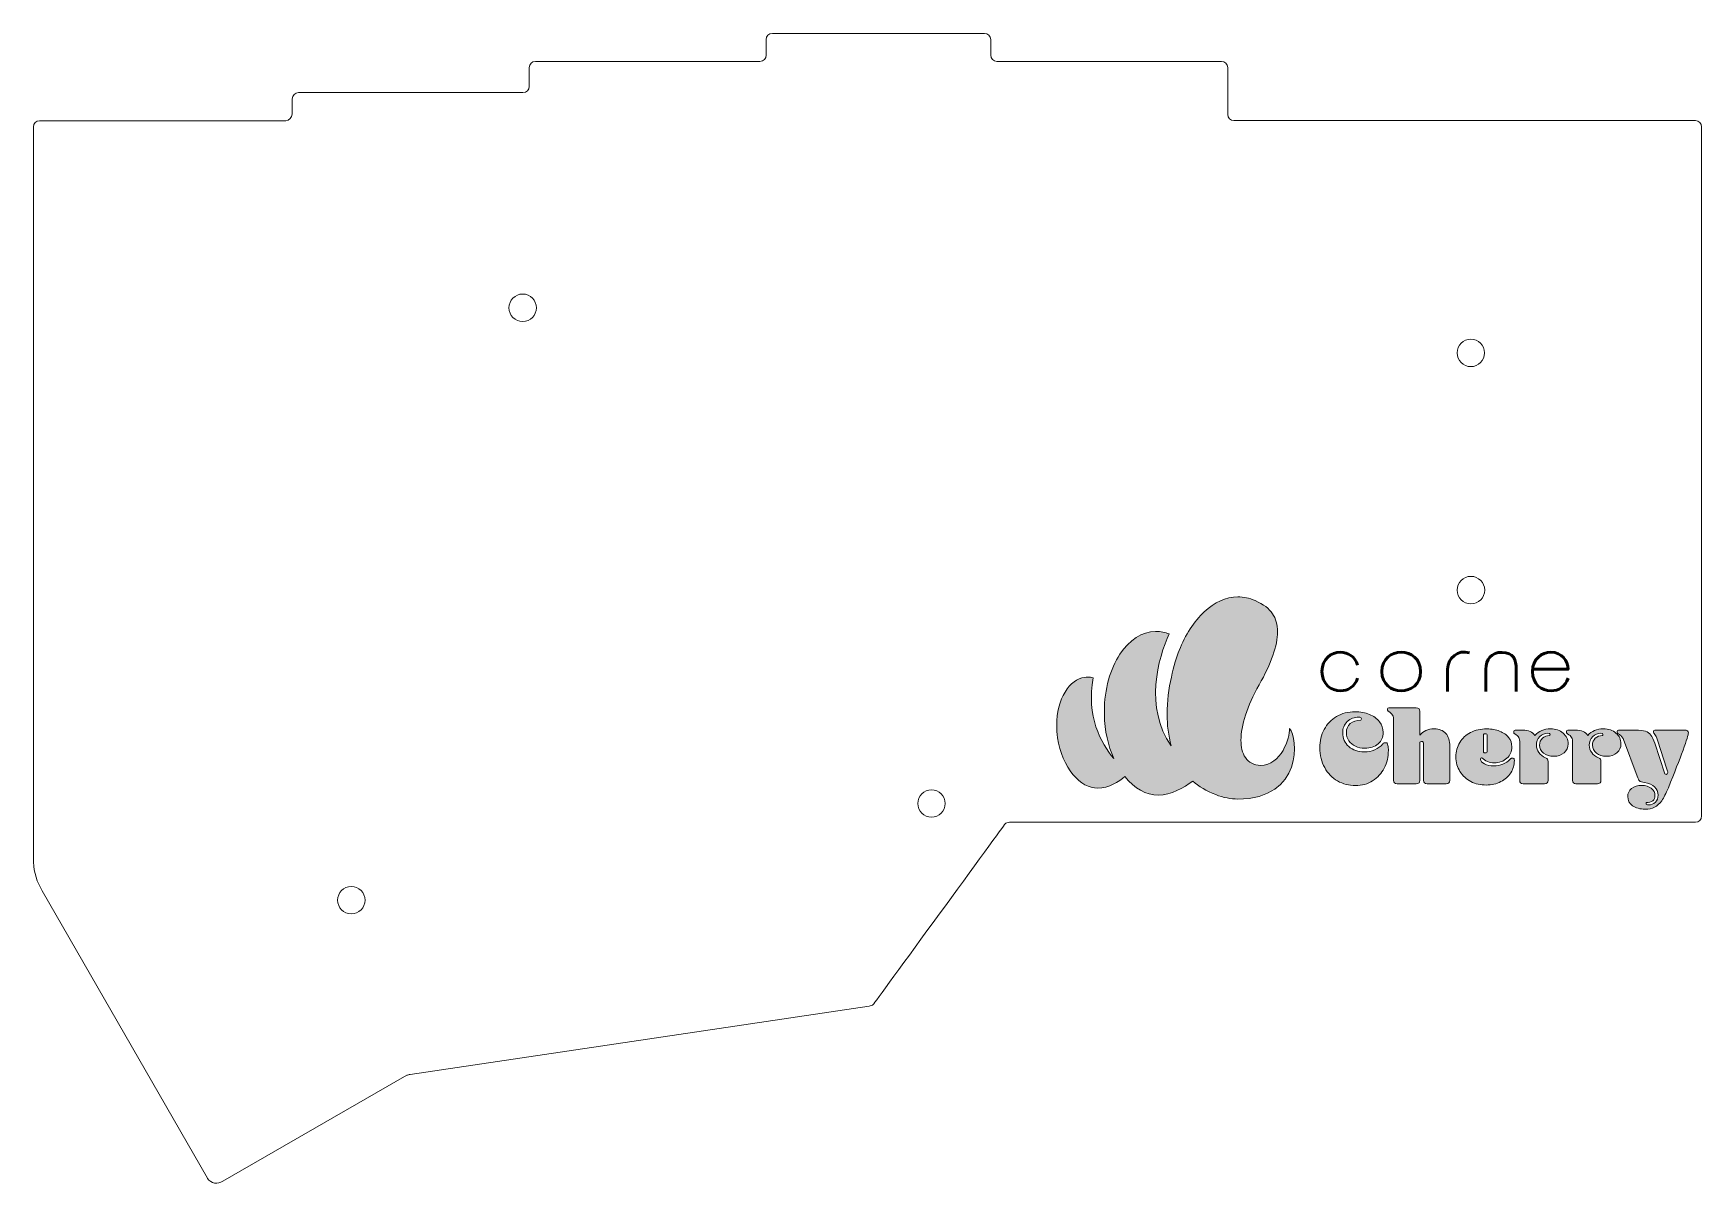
# Model space of a CAD drawing. Header units: inches. Extents: x -5.7 to 5.7, y -4 to 3.9.
# Drawn here: x 0.39 to 5.65, y -3.93 to -0.3 of the extents above; entities that cross this region are included whole.
import ezdxf

# ---------------------------------------------------------------- set-up
doc = ezdxf.new("R2010")
doc.units = ezdxf.units.IN
doc.header["$MEASUREMENT"] = 0
doc.layers.add('_U+5207_U+65AD_U+30D1_U+30B9', color=7, linetype='Continuous')
doc.layers.add('_U+5F6B_U+523B_U+30D1_U+30B9', color=7, linetype='Continuous')

# ---------------------------------------------------------------- blocks, each defined once
blk = doc.blocks.new('block 4')
at = {"layer": '_U+5F6B_U+523B_U+30D1_U+30B9', "color": 7, "lineweight": 50, "true_color": 0xffffff}
for points, knots in [([(4.5663, -2.2943), (4.5588, -2.2671), (4.5357, -2.2538), (4.5122, -2.2538), (4.4835, -2.2538), (4.4541, -2.2737), (4.4541, -2.3145), (4.4541, -2.3556), (4.4832, -2.3755), (4.5125, -2.3755), (4.536, -2.3755), (4.5588, -2.3622), (4.5663, -2.3351)], [0, 0, 0, 0, 1, 1, 1, 2, 2, 2, 3, 3, 3, 4, 4, 4, 4]), ([(4.7036, -2.3755), (4.7346, -2.3758), (4.7656, -2.3553), (4.7656, -2.3148), (4.7656, -2.2743), (4.7349, -2.2538), (4.7045, -2.2538), (4.6735, -2.2538), (4.6429, -2.274), (4.6429, -2.3148), (4.6429, -2.355), (4.6732, -2.3752), (4.7036, -2.3755)], [0, 0, 0, 0, 1, 1, 1, 2, 2, 2, 3, 3, 3, 4, 4, 4, 4]), ([(4.9195, -2.2554), (4.8843, -2.245), (4.8508, -2.2706), (4.8508, -2.3075), (4.8508, -2.3075), (4.8508, -2.378), (4.8508, -2.378)], [0, 0, 0, 0, 1, 1, 1, 2, 2, 2, 2]), ([(5.067, -2.378), (5.067, -2.378), (5.067, -2.3085), (5.067, -2.3085), (5.067, -2.2765), (5.0587, -2.2547), (5.0224, -2.2541), (4.9893, -2.2535), (4.971, -2.2772), (4.971, -2.3072), (4.971, -2.3072), (4.971, -2.378), (4.971, -2.378)], [0, 0, 0, 0, 1, 1, 1, 2, 2, 2, 3, 3, 3, 4, 4, 4, 4])]:
    blk.add_open_spline(points, degree=3, knots=knots, dxfattribs=at)
blk = doc.blocks.new('block 5')
at = {"layer": '_U+5F6B_U+523B_U+30D1_U+30B9', "true_color": 0xffffff}
h = blk.add_hatch(color=7, dxfattribs=at)
h.dxf.hatch_style = 2
edge = h.paths.add_edge_path()
edge.add_spline(control_points=[(4.5704, -2.4584), (4.556, -2.4584), (4.5439, -2.4632), (4.5341, -2.4727), (4.5243, -2.4823), (4.5194, -2.4941), (4.5194, -2.5081), (4.5194, -2.5256), (4.5258, -2.54), (4.5386, -2.5514), (4.5514, -2.5627), (4.5677, -2.5683), (4.5877, -2.5683), (4.5995, -2.5683), (4.6105, -2.5661), (4.6209, -2.5617), (4.6312, -2.5572), (4.6397, -2.5511), (4.6463, -2.5434), (4.6477, -2.5418), (4.6487, -2.5408), (4.6493, -2.5402), (4.65, -2.5397), (4.6508, -2.5394), (4.6517, -2.5394), (4.6517, -2.5394), (4.6567, -2.5394), (4.6567, -2.5394), (4.6582, -2.5394), (4.6594, -2.54), (4.6602, -2.5412), (4.661, -2.5424), (4.6617, -2.5448), (4.6623, -2.5484), (4.6632, -2.5528), (4.6637, -2.5578), (4.6637, -2.5634), (4.6637, -2.584), (4.6593, -2.6027), (4.6507, -2.6195), (4.642, -2.6363), (4.6298, -2.6496), (4.614, -2.6596), (4.5983, -2.6696), (4.5802, -2.6746), (4.5597, -2.6746), (4.5391, -2.6746), (4.5203, -2.6697), (4.5033, -2.66), (4.4863, -2.6502), (4.4727, -2.6362), (4.4626, -2.618), (4.4525, -2.5998), (4.4475, -2.579), (4.4475, -2.5557), (4.4475, -2.5339), (4.452, -2.5144), (4.4611, -2.4972), (4.4702, -2.48), (4.4832, -2.4665), (4.5001, -2.4566), (4.517, -2.4467), (4.5365, -2.4418), (4.5587, -2.4418), (4.5754, -2.4418), (4.5904, -2.4445), (4.6037, -2.4499), (4.617, -2.4554), (4.6276, -2.4631), (4.6355, -2.4731), (4.6434, -2.4831), (4.6473, -2.4945), (4.6473, -2.5074), (4.6473, -2.5223), (4.642, -2.5342), (4.6314, -2.5432), (4.6207, -2.5522), (4.6066, -2.5567), (4.589, -2.5567), (4.5784, -2.5567), (4.5687, -2.5546), (4.5599, -2.5505), (4.5511, -2.5464), (4.5441, -2.5406), (4.5389, -2.5332), (4.5337, -2.5258), (4.5311, -2.5173), (4.5311, -2.5077), (4.5311, -2.4957), (4.5352, -2.4862), (4.5434, -2.4791), (4.5516, -2.472), (4.5627, -2.4684), (4.5767, -2.4684), (4.5781, -2.4671), (4.5787, -2.4656), (4.5787, -2.4641), (4.5787, -2.4623), (4.5779, -2.4609), (4.5764, -2.4599), (4.5748, -2.4589), (4.5728, -2.4584), (4.5704, -2.4584)], knot_values=[0, 0, 0, 0, 1, 1, 1, 2, 2, 2, 3, 3, 3, 4, 4, 4, 5, 5, 5, 6, 6, 6, 7, 7, 7, 8, 8, 8, 9, 9, 9, 10, 10, 10, 11, 11, 11, 12, 12, 12, 13, 13, 13, 14, 14, 14, 15, 15, 15, 16, 16, 16, 17, 17, 17, 18, 18, 18, 19, 19, 19, 20, 20, 20, 21, 21, 21, 22, 22, 22, 23, 23, 23, 24, 24, 24, 25, 25, 25, 26, 26, 26, 27, 27, 27, 28, 28, 28, 29, 29, 29, 30, 30, 30, 31, 31, 31, 32, 32, 32, 33, 33, 33, 34, 34, 34, 34], degree=3, periodic=1)
h = blk.add_hatch(color=7, dxfattribs=at)
h.dxf.hatch_style = 2
edge = h.paths.add_edge_path()
edge.add_spline(control_points=[(4.6803, -2.4704), (4.6803, -2.4626), (4.6792, -2.4567), (4.677, -2.4526), (4.6748, -2.4485), (4.6707, -2.4447), (4.6647, -2.4411), (4.6631, -2.4402), (4.6622, -2.4395), (4.6618, -2.4389), (4.6615, -2.4384), (4.6613, -2.4377), (4.6613, -2.4368), (4.6613, -2.4368), (4.6613, -2.4328), (4.6613, -2.4328), (4.6613, -2.4305), (4.6627, -2.4294), (4.6653, -2.4294), (4.6653, -2.4294), (4.7516, -2.4294), (4.7516, -2.4294), (4.7558, -2.4294), (4.7588, -2.4303), (4.7604, -2.4319), (4.7621, -2.4336), (4.7629, -2.4363), (4.7629, -2.4401), (4.7629, -2.4401), (4.7629, -2.516), (4.7629, -2.516), (4.7738, -2.5025), (4.7889, -2.4957), (4.8083, -2.4957), (4.8242, -2.4957), (4.8364, -2.5005), (4.8449, -2.5101), (4.8533, -2.5196), (4.8575, -2.5332), (4.8575, -2.5507), (4.8575, -2.5507), (4.8575, -2.6583), (4.8575, -2.6583), (4.8575, -2.6621), (4.8567, -2.6648), (4.855, -2.6665), (4.8534, -2.6681), (4.8504, -2.669), (4.8462, -2.669), (4.8462, -2.669), (4.7863, -2.669), (4.7863, -2.669), (4.782, -2.669), (4.7791, -2.6681), (4.7774, -2.6665), (4.7758, -2.6648), (4.7749, -2.6621), (4.7749, -2.6583), (4.7749, -2.6583), (4.7749, -2.5437), (4.7749, -2.5437), (4.7749, -2.5413), (4.7744, -2.5393), (4.7733, -2.5377), (4.7722, -2.5362), (4.7706, -2.5354), (4.7686, -2.5354), (4.7659, -2.5354), (4.7641, -2.5363), (4.7629, -2.538), (4.7629, -2.538), (4.7629, -2.6583), (4.7629, -2.6583), (4.7629, -2.6621), (4.7621, -2.6648), (4.7604, -2.6665), (4.7588, -2.6681), (4.7558, -2.669), (4.7516, -2.669), (4.7516, -2.669), (4.6917, -2.669), (4.6917, -2.669), (4.6874, -2.669), (4.6845, -2.6681), (4.6828, -2.6665), (4.6812, -2.6648), (4.6803, -2.6621), (4.6803, -2.6583), (4.6803, -2.6583), (4.6803, -2.4704), (4.6803, -2.4704)], knot_values=[0, 0, 0, 0, 1, 1, 1, 2, 2, 2, 3, 3, 3, 4, 4, 4, 5, 5, 5, 6, 6, 6, 7, 7, 7, 8, 8, 8, 9, 9, 9, 10, 10, 10, 11, 11, 11, 12, 12, 12, 13, 13, 13, 14, 14, 14, 15, 15, 15, 16, 16, 16, 17, 17, 17, 18, 18, 18, 19, 19, 19, 20, 20, 20, 21, 21, 21, 22, 22, 22, 23, 23, 23, 24, 24, 24, 25, 25, 25, 26, 26, 26, 27, 27, 27, 28, 28, 28, 29, 29, 29, 30, 30, 30, 30], degree=3, periodic=1)
h = blk.add_hatch(color=7, dxfattribs=at)
h.dxf.hatch_style = 2
edge = h.paths.add_edge_path()
edge.add_spline(control_points=[(4.9542, -2.592), (4.9542, -2.5971), (4.9585, -2.6018), (4.9671, -2.6062), (4.9758, -2.6105), (4.9855, -2.6127), (4.9961, -2.6127), (5.0172, -2.6127), (5.0346, -2.6056), (5.0481, -2.5913), (5.0494, -2.59), (5.0504, -2.5892), (5.0509, -2.5888), (5.0515, -2.5885), (5.0523, -2.5883), (5.0534, -2.5883), (5.0534, -2.5883), (5.0574, -2.5883), (5.0574, -2.5883), (5.059, -2.5883), (5.06, -2.5889), (5.0606, -2.59), (5.0611, -2.5911), (5.0614, -2.5931), (5.0614, -2.596), (5.0614, -2.6098), (5.0577, -2.6225), (5.0503, -2.6341), (5.0428, -2.6458), (5.0323, -2.6552), (5.0186, -2.6623), (5.005, -2.6694), (4.9897, -2.673), (4.9728, -2.673), (4.9548, -2.673), (4.9386, -2.6693), (4.9242, -2.662), (4.9097, -2.6546), (4.8982, -2.6442), (4.8897, -2.6306), (4.8811, -2.6171), (4.8769, -2.6017), (4.8769, -2.5843), (4.8769, -2.5672), (4.8809, -2.552), (4.8889, -2.5387), (4.8969, -2.5254), (4.9082, -2.5149), (4.923, -2.5072), (4.9378, -2.4996), (4.955, -2.4957), (4.9748, -2.4957), (4.9897, -2.4957), (5.0031, -2.4981), (5.0149, -2.5027), (5.0268, -2.5074), (5.0362, -2.5141), (5.0431, -2.5227), (5.05, -2.5314), (5.0534, -2.5414), (5.0534, -2.5527), (5.0534, -2.5671), (5.0482, -2.5791), (5.0378, -2.5885), (5.0273, -2.5979), (5.0141, -2.6027), (4.9981, -2.6027), (4.9821, -2.6027), (4.9691, -2.5973), (4.9591, -2.5867), (4.9578, -2.5867), (4.9567, -2.5872), (4.9557, -2.5882), (4.9547, -2.5892), (4.9542, -2.5905), (4.9542, -2.592)], knot_values=[0, 0, 0, 0, 1, 1, 1, 2, 2, 2, 3, 3, 3, 4, 4, 4, 5, 5, 5, 6, 6, 6, 7, 7, 7, 8, 8, 8, 9, 9, 9, 10, 10, 10, 11, 11, 11, 12, 12, 12, 13, 13, 13, 14, 14, 14, 15, 15, 15, 16, 16, 16, 17, 17, 17, 18, 18, 18, 19, 19, 19, 20, 20, 20, 21, 21, 21, 22, 22, 22, 23, 23, 23, 24, 24, 24, 25, 25, 25, 25], degree=3, periodic=1)
edge = h.paths.add_edge_path()
edge.add_spline(control_points=[(4.9642, -2.569), (4.9655, -2.5708), (4.9673, -2.5717), (4.9695, -2.5717), (4.9735, -2.5717), (4.9755, -2.5695), (4.9755, -2.565), (4.9755, -2.565), (4.9755, -2.5177), (4.9755, -2.5177), (4.9755, -2.5133), (4.9735, -2.5111), (4.9695, -2.5111), (4.9673, -2.5111), (4.9655, -2.5119), (4.9642, -2.5137), (4.9642, -2.5137), (4.9642, -2.569), (4.9642, -2.569)], knot_values=[0, 0, 0, 0, 1, 1, 1, 2, 2, 2, 3, 3, 3, 4, 4, 4, 5, 5, 5, 6, 6, 6, 6], degree=3, periodic=1)
h = blk.add_hatch(color=7, dxfattribs=at)
h.dxf.hatch_style = 2
edge = h.paths.add_edge_path()
edge.add_spline(control_points=[(5.0871, -2.4997), (5.1062, -2.4997), (5.1192, -2.5054), (5.126, -2.5167), (5.1325, -2.5096), (5.1397, -2.5043), (5.1477, -2.5009), (5.1557, -2.4974), (5.1649, -2.4957), (5.1753, -2.4957), (5.1916, -2.4957), (5.2049, -2.5002), (5.2153, -2.5091), (5.2258, -2.5179), (5.231, -2.5293), (5.231, -2.543), (5.231, -2.5546), (5.2268, -2.564), (5.2183, -2.5712), (5.2099, -2.5784), (5.199, -2.582), (5.1857, -2.582), (5.1726, -2.582), (5.1619, -2.5787), (5.1535, -2.572), (5.1452, -2.5654), (5.141, -2.5569), (5.141, -2.5467), (5.141, -2.538), (5.144, -2.5309), (5.15, -2.5254), (5.156, -2.5198), (5.1637, -2.517), (5.173, -2.517), (5.1737, -2.5159), (5.174, -2.5148), (5.174, -2.5137), (5.174, -2.5106), (5.1717, -2.5091), (5.167, -2.5091), (5.1572, -2.5091), (5.1488, -2.5128), (5.1417, -2.5202), (5.1346, -2.5277), (5.131, -2.5366), (5.131, -2.547), (5.131, -2.5559), (5.1335, -2.5637), (5.1385, -2.5705), (5.1435, -2.5773), (5.1507, -2.5827), (5.16, -2.5867), (5.1631, -2.588), (5.1652, -2.5895), (5.1662, -2.5912), (5.1672, -2.5928), (5.1677, -2.5957), (5.1677, -2.5997), (5.1677, -2.5997), (5.1677, -2.6583), (5.1677, -2.6583), (5.1677, -2.6654), (5.1639, -2.669), (5.1564, -2.669), (5.1564, -2.669), (5.0887, -2.669), (5.0887, -2.669), (5.0818, -2.669), (5.0784, -2.6654), (5.0784, -2.6583), (5.0784, -2.6583), (5.0784, -2.5407), (5.0784, -2.5407), (5.0784, -2.5329), (5.0773, -2.527), (5.0751, -2.5229), (5.0729, -2.5188), (5.0687, -2.5149), (5.0627, -2.5114), (5.0612, -2.5105), (5.0602, -2.5098), (5.0599, -2.5092), (5.0596, -2.5087), (5.0594, -2.5079), (5.0594, -2.5071), (5.0594, -2.5071), (5.0594, -2.5031), (5.0594, -2.5031), (5.0594, -2.5008), (5.0608, -2.4997), (5.0634, -2.4997), (5.0634, -2.4997), (5.0871, -2.4997), (5.0871, -2.4997)], knot_values=[0, 0, 0, 0, 1, 1, 1, 2, 2, 2, 3, 3, 3, 4, 4, 4, 5, 5, 5, 6, 6, 6, 7, 7, 7, 8, 8, 8, 9, 9, 9, 10, 10, 10, 11, 11, 11, 12, 12, 12, 13, 13, 13, 14, 14, 14, 15, 15, 15, 16, 16, 16, 17, 17, 17, 18, 18, 18, 19, 19, 19, 20, 20, 20, 21, 21, 21, 22, 22, 22, 23, 23, 23, 24, 24, 24, 25, 25, 25, 26, 26, 26, 27, 27, 27, 28, 28, 28, 29, 29, 29, 30, 30, 30, 31, 31, 31, 31], degree=3, periodic=1)
h = blk.add_hatch(color=7, dxfattribs=at)
h.dxf.hatch_style = 2
edge = h.paths.add_edge_path()
edge.add_spline(control_points=[(5.254, -2.4997), (5.2731, -2.4997), (5.2861, -2.5054), (5.2929, -2.5167), (5.2994, -2.5096), (5.3066, -2.5043), (5.3146, -2.5009), (5.3226, -2.4974), (5.3318, -2.4957), (5.3422, -2.4957), (5.3585, -2.4957), (5.3718, -2.5002), (5.3822, -2.5091), (5.3927, -2.5179), (5.3979, -2.5293), (5.3979, -2.543), (5.3979, -2.5546), (5.3937, -2.564), (5.3852, -2.5712), (5.3768, -2.5784), (5.3659, -2.582), (5.3526, -2.582), (5.3395, -2.582), (5.3288, -2.5787), (5.3204, -2.572), (5.3121, -2.5654), (5.3079, -2.5569), (5.3079, -2.5467), (5.3079, -2.538), (5.3109, -2.5309), (5.3169, -2.5254), (5.3229, -2.5198), (5.3306, -2.517), (5.3399, -2.517), (5.3406, -2.5159), (5.3409, -2.5148), (5.3409, -2.5137), (5.3409, -2.5106), (5.3386, -2.5091), (5.3339, -2.5091), (5.3241, -2.5091), (5.3157, -2.5128), (5.3086, -2.5202), (5.3015, -2.5277), (5.2979, -2.5366), (5.2979, -2.547), (5.2979, -2.5559), (5.3004, -2.5637), (5.3054, -2.5705), (5.3104, -2.5773), (5.3176, -2.5827), (5.3269, -2.5867), (5.33, -2.588), (5.3321, -2.5895), (5.3331, -2.5912), (5.3341, -2.5928), (5.3346, -2.5957), (5.3346, -2.5997), (5.3346, -2.5997), (5.3346, -2.6583), (5.3346, -2.6583), (5.3346, -2.6654), (5.3308, -2.669), (5.3233, -2.669), (5.3233, -2.669), (5.2556, -2.669), (5.2556, -2.669), (5.2487, -2.669), (5.2453, -2.6654), (5.2453, -2.6583), (5.2453, -2.6583), (5.2453, -2.5407), (5.2453, -2.5407), (5.2453, -2.5329), (5.2442, -2.527), (5.242, -2.5229), (5.2398, -2.5188), (5.2356, -2.5149), (5.2296, -2.5114), (5.2281, -2.5105), (5.2271, -2.5098), (5.2268, -2.5092), (5.2265, -2.5087), (5.2263, -2.5079), (5.2263, -2.5071), (5.2263, -2.5071), (5.2263, -2.5031), (5.2263, -2.5031), (5.2263, -2.5008), (5.2277, -2.4997), (5.2303, -2.4997), (5.2303, -2.4997), (5.254, -2.4997), (5.254, -2.4997)], knot_values=[0, 0, 0, 0, 1, 1, 1, 2, 2, 2, 3, 3, 3, 4, 4, 4, 5, 5, 5, 6, 6, 6, 7, 7, 7, 8, 8, 8, 9, 9, 9, 10, 10, 10, 11, 11, 11, 12, 12, 12, 13, 13, 13, 14, 14, 14, 15, 15, 15, 16, 16, 16, 17, 17, 17, 18, 18, 18, 19, 19, 19, 20, 20, 20, 21, 21, 21, 22, 22, 22, 23, 23, 23, 24, 24, 24, 25, 25, 25, 26, 26, 26, 27, 27, 27, 28, 28, 28, 29, 29, 29, 30, 30, 30, 31, 31, 31, 31], degree=3, periodic=1)
h = blk.add_hatch(color=7, dxfattribs=at)
h.dxf.hatch_style = 2
edge = h.paths.add_edge_path()
edge.add_spline(control_points=[(5.4055, -2.5287), (5.4042, -2.5249), (5.4024, -2.5218), (5.4, -2.5194), (5.3977, -2.5169), (5.3942, -2.5143), (5.3895, -2.5114), (5.3873, -2.5101), (5.3862, -2.5086), (5.3862, -2.5071), (5.3862, -2.5071), (5.3862, -2.5031), (5.3862, -2.5031), (5.3862, -2.5008), (5.3876, -2.4997), (5.3902, -2.4997), (5.3902, -2.4997), (5.4422, -2.4997), (5.4422, -2.4997), (5.4573, -2.4997), (5.4684, -2.5009), (5.4757, -2.5032), (5.4829, -2.5056), (5.4885, -2.5096), (5.4926, -2.5154), (5.4968, -2.5212), (5.5007, -2.5297), (5.5045, -2.541), (5.5045, -2.541), (5.5365, -2.6376), (5.5365, -2.6376), (5.5376, -2.6388), (5.5389, -2.6393), (5.5405, -2.6393), (5.5438, -2.6393), (5.5455, -2.6374), (5.5455, -2.6336), (5.5455, -2.6314), (5.5446, -2.6278), (5.5428, -2.6227), (5.5428, -2.6227), (5.5128, -2.531), (5.5128, -2.531), (5.5099, -2.5222), (5.5074, -2.5164), (5.5051, -2.5137), (5.5031, -2.5113), (5.5019, -2.5097), (5.5013, -2.5089), (5.5008, -2.5081), (5.5005, -2.5072), (5.5005, -2.5061), (5.5005, -2.5061), (5.5005, -2.5031), (5.5005, -2.5031), (5.5005, -2.5008), (5.5018, -2.4997), (5.5045, -2.4997), (5.5045, -2.4997), (5.5988, -2.4997), (5.5988, -2.4997), (5.6067, -2.4997), (5.6107, -2.5026), (5.6107, -2.5084), (5.6107, -2.5137), (5.6051, -2.5319), (5.5938, -2.563), (5.5824, -2.5941), (5.567, -2.6336), (5.5475, -2.6816), (5.5403, -2.6992), (5.5333, -2.7128), (5.5265, -2.7224), (5.5196, -2.7321), (5.512, -2.739), (5.5036, -2.7431), (5.4953, -2.7472), (5.4855, -2.7492), (5.4742, -2.7492), (5.4577, -2.7492), (5.4445, -2.7456), (5.4344, -2.7382), (5.4242, -2.7309), (5.4192, -2.7213), (5.4192, -2.7093), (5.4192, -2.6988), (5.4233, -2.6904), (5.4315, -2.6839), (5.4397, -2.6775), (5.4504, -2.6743), (5.4635, -2.6743), (5.4757, -2.6743), (5.4857, -2.6772), (5.4935, -2.6831), (5.5013, -2.689), (5.5051, -2.6966), (5.5051, -2.7059), (5.5051, -2.713), (5.5028, -2.7185), (5.498, -2.7224), (5.4932, -2.7263), (5.4865, -2.7283), (5.4778, -2.7283), (5.4774, -2.7291), (5.4772, -2.7301), (5.4772, -2.7312), (5.4772, -2.7344), (5.4797, -2.7359), (5.4848, -2.7359), (5.4935, -2.7359), (5.5007, -2.733), (5.5065, -2.7271), (5.5122, -2.7212), (5.5151, -2.7138), (5.5151, -2.7049), (5.5151, -2.6945), (5.5115, -2.6859), (5.5041, -2.6791), (5.4968, -2.6723), (5.4862, -2.6677), (5.4722, -2.6653), (5.4642, -2.664), (5.4589, -2.6622), (5.4565, -2.66), (5.4541, -2.6577), (5.4515, -2.6529), (5.4488, -2.6453), (5.4488, -2.6453), (5.4055, -2.5287), (5.4055, -2.5287)], knot_values=[0, 0, 0, 0, 1, 1, 1, 2, 2, 2, 3, 3, 3, 4, 4, 4, 5, 5, 5, 6, 6, 6, 7, 7, 7, 8, 8, 8, 9, 9, 9, 10, 10, 10, 11, 11, 11, 12, 12, 12, 13, 13, 13, 14, 14, 14, 15, 15, 15, 16, 16, 16, 17, 17, 17, 18, 18, 18, 19, 19, 19, 20, 20, 20, 21, 21, 21, 22, 22, 22, 23, 23, 23, 24, 24, 24, 25, 25, 25, 26, 26, 26, 27, 27, 27, 28, 28, 28, 29, 29, 29, 30, 30, 30, 31, 31, 31, 32, 32, 32, 33, 33, 33, 34, 34, 34, 35, 35, 35, 36, 36, 36, 37, 37, 37, 38, 38, 38, 39, 39, 39, 40, 40, 40, 41, 41, 41, 42, 42, 42, 43, 43, 43, 43], degree=3, periodic=1)
at = {"layer": '_U+5F6B_U+523B_U+30D1_U+30B9', "color": 7, "lineweight": 9, "true_color": 0xffffff}
for points, knots in [([(4.5704, -2.4584), (4.556, -2.4584), (4.5439, -2.4632), (4.5341, -2.4727), (4.5243, -2.4823), (4.5194, -2.4941), (4.5194, -2.5081), (4.5194, -2.5256), (4.5258, -2.54), (4.5386, -2.5514), (4.5514, -2.5627), (4.5677, -2.5683), (4.5877, -2.5683), (4.5995, -2.5683), (4.6105, -2.5661), (4.6209, -2.5617), (4.6312, -2.5572), (4.6397, -2.5511), (4.6463, -2.5434), (4.6477, -2.5418), (4.6487, -2.5408), (4.6493, -2.5402), (4.65, -2.5397), (4.6508, -2.5394), (4.6517, -2.5394), (4.6517, -2.5394), (4.6567, -2.5394), (4.6567, -2.5394), (4.6582, -2.5394), (4.6594, -2.54), (4.6602, -2.5412), (4.661, -2.5424), (4.6617, -2.5448), (4.6623, -2.5484), (4.6632, -2.5528), (4.6637, -2.5578), (4.6637, -2.5634), (4.6637, -2.584), (4.6593, -2.6027), (4.6507, -2.6195), (4.642, -2.6363), (4.6298, -2.6496), (4.614, -2.6596), (4.5983, -2.6696), (4.5802, -2.6746), (4.5597, -2.6746), (4.5391, -2.6746), (4.5203, -2.6697), (4.5033, -2.66), (4.4863, -2.6502), (4.4727, -2.6362), (4.4626, -2.618), (4.4525, -2.5998), (4.4475, -2.579), (4.4475, -2.5557), (4.4475, -2.5339), (4.452, -2.5144), (4.4611, -2.4972), (4.4702, -2.48), (4.4832, -2.4665), (4.5001, -2.4566), (4.517, -2.4467), (4.5365, -2.4418), (4.5587, -2.4418), (4.5754, -2.4418), (4.5904, -2.4445), (4.6037, -2.4499), (4.617, -2.4554), (4.6276, -2.4631), (4.6355, -2.4731), (4.6434, -2.4831), (4.6473, -2.4945), (4.6473, -2.5074), (4.6473, -2.5223), (4.642, -2.5342), (4.6314, -2.5432), (4.6207, -2.5522), (4.6066, -2.5567), (4.589, -2.5567), (4.5784, -2.5567), (4.5687, -2.5546), (4.5599, -2.5505), (4.5511, -2.5464), (4.5441, -2.5406), (4.5389, -2.5332), (4.5337, -2.5258), (4.5311, -2.5173), (4.5311, -2.5077), (4.5311, -2.4957), (4.5352, -2.4862), (4.5434, -2.4791), (4.5516, -2.472), (4.5627, -2.4684), (4.5767, -2.4684), (4.5781, -2.4671), (4.5787, -2.4656), (4.5787, -2.4641), (4.5787, -2.4623), (4.5779, -2.4609), (4.5764, -2.4599), (4.5748, -2.4589), (4.5728, -2.4584), (4.5704, -2.4584)], [0, 0, 0, 0, 1, 1, 1, 2, 2, 2, 3, 3, 3, 4, 4, 4, 5, 5, 5, 6, 6, 6, 7, 7, 7, 8, 8, 8, 9, 9, 9, 10, 10, 10, 11, 11, 11, 12, 12, 12, 13, 13, 13, 14, 14, 14, 15, 15, 15, 16, 16, 16, 17, 17, 17, 18, 18, 18, 19, 19, 19, 20, 20, 20, 21, 21, 21, 22, 22, 22, 23, 23, 23, 24, 24, 24, 25, 25, 25, 26, 26, 26, 27, 27, 27, 28, 28, 28, 29, 29, 29, 30, 30, 30, 31, 31, 31, 32, 32, 32, 33, 33, 33, 34, 34, 34, 34]), ([(4.6803, -2.4704), (4.6803, -2.4626), (4.6792, -2.4567), (4.677, -2.4526), (4.6748, -2.4485), (4.6707, -2.4447), (4.6647, -2.4411), (4.6631, -2.4402), (4.6622, -2.4395), (4.6618, -2.4389), (4.6615, -2.4384), (4.6613, -2.4377), (4.6613, -2.4368), (4.6613, -2.4368), (4.6613, -2.4328), (4.6613, -2.4328), (4.6613, -2.4305), (4.6627, -2.4294), (4.6653, -2.4294), (4.6653, -2.4294), (4.7516, -2.4294), (4.7516, -2.4294), (4.7558, -2.4294), (4.7588, -2.4303), (4.7604, -2.4319), (4.7621, -2.4336), (4.7629, -2.4363), (4.7629, -2.4401), (4.7629, -2.4401), (4.7629, -2.516), (4.7629, -2.516), (4.7738, -2.5025), (4.7889, -2.4957), (4.8083, -2.4957), (4.8242, -2.4957), (4.8364, -2.5005), (4.8449, -2.5101), (4.8533, -2.5196), (4.8575, -2.5332), (4.8575, -2.5507), (4.8575, -2.5507), (4.8575, -2.6583), (4.8575, -2.6583), (4.8575, -2.6621), (4.8567, -2.6648), (4.855, -2.6665), (4.8534, -2.6681), (4.8504, -2.669), (4.8462, -2.669), (4.8462, -2.669), (4.7863, -2.669), (4.7863, -2.669), (4.782, -2.669), (4.7791, -2.6681), (4.7774, -2.6665), (4.7758, -2.6648), (4.7749, -2.6621), (4.7749, -2.6583), (4.7749, -2.6583), (4.7749, -2.5437), (4.7749, -2.5437), (4.7749, -2.5413), (4.7744, -2.5393), (4.7733, -2.5377), (4.7722, -2.5362), (4.7706, -2.5354), (4.7686, -2.5354), (4.7659, -2.5354), (4.7641, -2.5363), (4.7629, -2.538), (4.7629, -2.538), (4.7629, -2.6583), (4.7629, -2.6583), (4.7629, -2.6621), (4.7621, -2.6648), (4.7604, -2.6665), (4.7588, -2.6681), (4.7558, -2.669), (4.7516, -2.669), (4.7516, -2.669), (4.6917, -2.669), (4.6917, -2.669), (4.6874, -2.669), (4.6845, -2.6681), (4.6828, -2.6665), (4.6812, -2.6648), (4.6803, -2.6621), (4.6803, -2.6583), (4.6803, -2.6583), (4.6803, -2.4704), (4.6803, -2.4704)], [0, 0, 0, 0, 1, 1, 1, 2, 2, 2, 3, 3, 3, 4, 4, 4, 5, 5, 5, 6, 6, 6, 7, 7, 7, 8, 8, 8, 9, 9, 9, 10, 10, 10, 11, 11, 11, 12, 12, 12, 13, 13, 13, 14, 14, 14, 15, 15, 15, 16, 16, 16, 17, 17, 17, 18, 18, 18, 19, 19, 19, 20, 20, 20, 21, 21, 21, 22, 22, 22, 23, 23, 23, 24, 24, 24, 25, 25, 25, 26, 26, 26, 27, 27, 27, 28, 28, 28, 29, 29, 29, 30, 30, 30, 30]), ([(4.9542, -2.592), (4.9542, -2.5971), (4.9585, -2.6018), (4.9671, -2.6062), (4.9758, -2.6105), (4.9855, -2.6127), (4.9961, -2.6127), (5.0172, -2.6127), (5.0346, -2.6056), (5.0481, -2.5913), (5.0494, -2.59), (5.0504, -2.5892), (5.0509, -2.5888), (5.0515, -2.5885), (5.0523, -2.5883), (5.0534, -2.5883), (5.0534, -2.5883), (5.0574, -2.5883), (5.0574, -2.5883), (5.059, -2.5883), (5.06, -2.5889), (5.0606, -2.59), (5.0611, -2.5911), (5.0614, -2.5931), (5.0614, -2.596), (5.0614, -2.6098), (5.0577, -2.6225), (5.0503, -2.6341), (5.0428, -2.6458), (5.0323, -2.6552), (5.0186, -2.6623), (5.005, -2.6694), (4.9897, -2.673), (4.9728, -2.673), (4.9548, -2.673), (4.9386, -2.6693), (4.9242, -2.662), (4.9097, -2.6546), (4.8982, -2.6442), (4.8897, -2.6306), (4.8811, -2.6171), (4.8769, -2.6017), (4.8769, -2.5843), (4.8769, -2.5672), (4.8809, -2.552), (4.8889, -2.5387), (4.8969, -2.5254), (4.9082, -2.5149), (4.923, -2.5072), (4.9378, -2.4996), (4.955, -2.4957), (4.9748, -2.4957), (4.9897, -2.4957), (5.0031, -2.4981), (5.0149, -2.5027), (5.0268, -2.5074), (5.0362, -2.5141), (5.0431, -2.5227), (5.05, -2.5314), (5.0534, -2.5414), (5.0534, -2.5527), (5.0534, -2.5671), (5.0482, -2.5791), (5.0378, -2.5885), (5.0273, -2.5979), (5.0141, -2.6027), (4.9981, -2.6027), (4.9821, -2.6027), (4.9691, -2.5973), (4.9591, -2.5867), (4.9578, -2.5867), (4.9567, -2.5872), (4.9557, -2.5882), (4.9547, -2.5892), (4.9542, -2.5905), (4.9542, -2.592)], [0, 0, 0, 0, 1, 1, 1, 2, 2, 2, 3, 3, 3, 4, 4, 4, 5, 5, 5, 6, 6, 6, 7, 7, 7, 8, 8, 8, 9, 9, 9, 10, 10, 10, 11, 11, 11, 12, 12, 12, 13, 13, 13, 14, 14, 14, 15, 15, 15, 16, 16, 16, 17, 17, 17, 18, 18, 18, 19, 19, 19, 20, 20, 20, 21, 21, 21, 22, 22, 22, 23, 23, 23, 24, 24, 24, 25, 25, 25, 25]), ([(4.9642, -2.569), (4.9655, -2.5708), (4.9673, -2.5717), (4.9695, -2.5717), (4.9735, -2.5717), (4.9755, -2.5695), (4.9755, -2.565), (4.9755, -2.565), (4.9755, -2.5177), (4.9755, -2.5177), (4.9755, -2.5133), (4.9735, -2.5111), (4.9695, -2.5111), (4.9673, -2.5111), (4.9655, -2.5119), (4.9642, -2.5137), (4.9642, -2.5137), (4.9642, -2.569), (4.9642, -2.569)], [0, 0, 0, 0, 1, 1, 1, 2, 2, 2, 3, 3, 3, 4, 4, 4, 5, 5, 5, 6, 6, 6, 6]), ([(5.0871, -2.4997), (5.1062, -2.4997), (5.1192, -2.5054), (5.126, -2.5167), (5.1325, -2.5096), (5.1397, -2.5043), (5.1477, -2.5009), (5.1557, -2.4974), (5.1649, -2.4957), (5.1753, -2.4957), (5.1916, -2.4957), (5.2049, -2.5002), (5.2153, -2.5091), (5.2258, -2.5179), (5.231, -2.5293), (5.231, -2.543), (5.231, -2.5546), (5.2268, -2.564), (5.2183, -2.5712), (5.2099, -2.5784), (5.199, -2.582), (5.1857, -2.582), (5.1726, -2.582), (5.1619, -2.5787), (5.1535, -2.572), (5.1452, -2.5654), (5.141, -2.5569), (5.141, -2.5467), (5.141, -2.538), (5.144, -2.5309), (5.15, -2.5254), (5.156, -2.5198), (5.1637, -2.517), (5.173, -2.517), (5.1737, -2.5159), (5.174, -2.5148), (5.174, -2.5137), (5.174, -2.5106), (5.1717, -2.5091), (5.167, -2.5091), (5.1572, -2.5091), (5.1488, -2.5128), (5.1417, -2.5202), (5.1346, -2.5277), (5.131, -2.5366), (5.131, -2.547), (5.131, -2.5559), (5.1335, -2.5637), (5.1385, -2.5705), (5.1435, -2.5773), (5.1507, -2.5827), (5.16, -2.5867), (5.1631, -2.588), (5.1652, -2.5895), (5.1662, -2.5912), (5.1672, -2.5928), (5.1677, -2.5957), (5.1677, -2.5997), (5.1677, -2.5997), (5.1677, -2.6583), (5.1677, -2.6583), (5.1677, -2.6654), (5.1639, -2.669), (5.1564, -2.669), (5.1564, -2.669), (5.0887, -2.669), (5.0887, -2.669), (5.0818, -2.669), (5.0784, -2.6654), (5.0784, -2.6583), (5.0784, -2.6583), (5.0784, -2.5407), (5.0784, -2.5407), (5.0784, -2.5329), (5.0773, -2.527), (5.0751, -2.5229), (5.0729, -2.5188), (5.0687, -2.5149), (5.0627, -2.5114), (5.0612, -2.5105), (5.0602, -2.5098), (5.0599, -2.5092), (5.0596, -2.5087), (5.0594, -2.5079), (5.0594, -2.5071), (5.0594, -2.5071), (5.0594, -2.5031), (5.0594, -2.5031), (5.0594, -2.5008), (5.0608, -2.4997), (5.0634, -2.4997), (5.0634, -2.4997), (5.0871, -2.4997), (5.0871, -2.4997)], [0, 0, 0, 0, 1, 1, 1, 2, 2, 2, 3, 3, 3, 4, 4, 4, 5, 5, 5, 6, 6, 6, 7, 7, 7, 8, 8, 8, 9, 9, 9, 10, 10, 10, 11, 11, 11, 12, 12, 12, 13, 13, 13, 14, 14, 14, 15, 15, 15, 16, 16, 16, 17, 17, 17, 18, 18, 18, 19, 19, 19, 20, 20, 20, 21, 21, 21, 22, 22, 22, 23, 23, 23, 24, 24, 24, 25, 25, 25, 26, 26, 26, 27, 27, 27, 28, 28, 28, 29, 29, 29, 30, 30, 30, 31, 31, 31, 31]), ([(5.254, -2.4997), (5.2731, -2.4997), (5.2861, -2.5054), (5.2929, -2.5167), (5.2994, -2.5096), (5.3066, -2.5043), (5.3146, -2.5009), (5.3226, -2.4974), (5.3318, -2.4957), (5.3422, -2.4957), (5.3585, -2.4957), (5.3718, -2.5002), (5.3822, -2.5091), (5.3927, -2.5179), (5.3979, -2.5293), (5.3979, -2.543), (5.3979, -2.5546), (5.3937, -2.564), (5.3852, -2.5712), (5.3768, -2.5784), (5.3659, -2.582), (5.3526, -2.582), (5.3395, -2.582), (5.3288, -2.5787), (5.3204, -2.572), (5.3121, -2.5654), (5.3079, -2.5569), (5.3079, -2.5467), (5.3079, -2.538), (5.3109, -2.5309), (5.3169, -2.5254), (5.3229, -2.5198), (5.3306, -2.517), (5.3399, -2.517), (5.3406, -2.5159), (5.3409, -2.5148), (5.3409, -2.5137), (5.3409, -2.5106), (5.3386, -2.5091), (5.3339, -2.5091), (5.3241, -2.5091), (5.3157, -2.5128), (5.3086, -2.5202), (5.3015, -2.5277), (5.2979, -2.5366), (5.2979, -2.547), (5.2979, -2.5559), (5.3004, -2.5637), (5.3054, -2.5705), (5.3104, -2.5773), (5.3176, -2.5827), (5.3269, -2.5867), (5.33, -2.588), (5.3321, -2.5895), (5.3331, -2.5912), (5.3341, -2.5928), (5.3346, -2.5957), (5.3346, -2.5997), (5.3346, -2.5997), (5.3346, -2.6583), (5.3346, -2.6583), (5.3346, -2.6654), (5.3308, -2.669), (5.3233, -2.669), (5.3233, -2.669), (5.2556, -2.669), (5.2556, -2.669), (5.2487, -2.669), (5.2453, -2.6654), (5.2453, -2.6583), (5.2453, -2.6583), (5.2453, -2.5407), (5.2453, -2.5407), (5.2453, -2.5329), (5.2442, -2.527), (5.242, -2.5229), (5.2398, -2.5188), (5.2356, -2.5149), (5.2296, -2.5114), (5.2281, -2.5105), (5.2271, -2.5098), (5.2268, -2.5092), (5.2265, -2.5087), (5.2263, -2.5079), (5.2263, -2.5071), (5.2263, -2.5071), (5.2263, -2.5031), (5.2263, -2.5031), (5.2263, -2.5008), (5.2277, -2.4997), (5.2303, -2.4997), (5.2303, -2.4997), (5.254, -2.4997), (5.254, -2.4997)], [0, 0, 0, 0, 1, 1, 1, 2, 2, 2, 3, 3, 3, 4, 4, 4, 5, 5, 5, 6, 6, 6, 7, 7, 7, 8, 8, 8, 9, 9, 9, 10, 10, 10, 11, 11, 11, 12, 12, 12, 13, 13, 13, 14, 14, 14, 15, 15, 15, 16, 16, 16, 17, 17, 17, 18, 18, 18, 19, 19, 19, 20, 20, 20, 21, 21, 21, 22, 22, 22, 23, 23, 23, 24, 24, 24, 25, 25, 25, 26, 26, 26, 27, 27, 27, 28, 28, 28, 29, 29, 29, 30, 30, 30, 31, 31, 31, 31]), ([(5.4055, -2.5287), (5.4042, -2.5249), (5.4024, -2.5218), (5.4, -2.5194), (5.3977, -2.5169), (5.3942, -2.5143), (5.3895, -2.5114), (5.3873, -2.5101), (5.3862, -2.5086), (5.3862, -2.5071), (5.3862, -2.5071), (5.3862, -2.5031), (5.3862, -2.5031), (5.3862, -2.5008), (5.3876, -2.4997), (5.3902, -2.4997), (5.3902, -2.4997), (5.4422, -2.4997), (5.4422, -2.4997), (5.4573, -2.4997), (5.4684, -2.5009), (5.4757, -2.5032), (5.4829, -2.5056), (5.4885, -2.5096), (5.4926, -2.5154), (5.4968, -2.5212), (5.5007, -2.5297), (5.5045, -2.541), (5.5045, -2.541), (5.5365, -2.6376), (5.5365, -2.6376), (5.5376, -2.6388), (5.5389, -2.6393), (5.5405, -2.6393), (5.5438, -2.6393), (5.5455, -2.6374), (5.5455, -2.6336), (5.5455, -2.6314), (5.5446, -2.6278), (5.5428, -2.6227), (5.5428, -2.6227), (5.5128, -2.531), (5.5128, -2.531), (5.5099, -2.5222), (5.5074, -2.5164), (5.5051, -2.5137), (5.5031, -2.5113), (5.5019, -2.5097), (5.5013, -2.5089), (5.5008, -2.5081), (5.5005, -2.5072), (5.5005, -2.5061), (5.5005, -2.5061), (5.5005, -2.5031), (5.5005, -2.5031), (5.5005, -2.5008), (5.5018, -2.4997), (5.5045, -2.4997), (5.5045, -2.4997), (5.5988, -2.4997), (5.5988, -2.4997), (5.6067, -2.4997), (5.6107, -2.5026), (5.6107, -2.5084), (5.6107, -2.5137), (5.6051, -2.5319), (5.5938, -2.563), (5.5824, -2.5941), (5.567, -2.6336), (5.5475, -2.6816), (5.5403, -2.6992), (5.5333, -2.7128), (5.5265, -2.7224), (5.5196, -2.7321), (5.512, -2.739), (5.5036, -2.7431), (5.4953, -2.7472), (5.4855, -2.7492), (5.4742, -2.7492), (5.4577, -2.7492), (5.4445, -2.7456), (5.4344, -2.7382), (5.4242, -2.7309), (5.4192, -2.7213), (5.4192, -2.7093), (5.4192, -2.6988), (5.4233, -2.6904), (5.4315, -2.6839), (5.4397, -2.6775), (5.4504, -2.6743), (5.4635, -2.6743), (5.4757, -2.6743), (5.4857, -2.6772), (5.4935, -2.6831), (5.5013, -2.689), (5.5051, -2.6966), (5.5051, -2.7059), (5.5051, -2.713), (5.5028, -2.7185), (5.498, -2.7224), (5.4932, -2.7263), (5.4865, -2.7283), (5.4778, -2.7283), (5.4774, -2.7291), (5.4772, -2.7301), (5.4772, -2.7312), (5.4772, -2.7344), (5.4797, -2.7359), (5.4848, -2.7359), (5.4935, -2.7359), (5.5007, -2.733), (5.5065, -2.7271), (5.5122, -2.7212), (5.5151, -2.7138), (5.5151, -2.7049), (5.5151, -2.6945), (5.5115, -2.6859), (5.5041, -2.6791), (5.4968, -2.6723), (5.4862, -2.6677), (5.4722, -2.6653), (5.4642, -2.664), (5.4589, -2.6622), (5.4565, -2.66), (5.4541, -2.6577), (5.4515, -2.6529), (5.4488, -2.6453), (5.4488, -2.6453), (5.4055, -2.5287), (5.4055, -2.5287)], [0, 0, 0, 0, 1, 1, 1, 2, 2, 2, 3, 3, 3, 4, 4, 4, 5, 5, 5, 6, 6, 6, 7, 7, 7, 8, 8, 8, 9, 9, 9, 10, 10, 10, 11, 11, 11, 12, 12, 12, 13, 13, 13, 14, 14, 14, 15, 15, 15, 16, 16, 16, 17, 17, 17, 18, 18, 18, 19, 19, 19, 20, 20, 20, 21, 21, 21, 22, 22, 22, 23, 23, 23, 24, 24, 24, 25, 25, 25, 26, 26, 26, 27, 27, 27, 28, 28, 28, 29, 29, 29, 30, 30, 30, 31, 31, 31, 32, 32, 32, 33, 33, 33, 34, 34, 34, 35, 35, 35, 36, 36, 36, 37, 37, 37, 38, 38, 38, 39, 39, 39, 40, 40, 40, 41, 41, 41, 42, 42, 42, 43, 43, 43, 43])]:
    blk.add_open_spline(points, degree=3, knots=knots, dxfattribs=at)
blk = doc.blocks.new('block 40')
at = {"layer": '_U+5207_U+65AD_U+30D1_U+30B9', "color": 1, "lineweight": 9, "true_color": 0xff0000}
blk.add_open_spline([(3.4534, -2.7961), (3.4571, -2.7924), (3.4621, -2.7904), (3.4673, -2.7904), (3.4673, -2.7904), (4.8848, -2.7904), (4.8848, -2.7904), (4.8848, -2.7904), (4.9635, -2.7904), (4.9635, -2.7904), (4.9635, -2.7904), (5.6328, -2.7904), (5.6328, -2.7904), (5.6437, -2.7904), (5.6525, -2.7816), (5.6525, -2.7707), (5.6525, -2.7707), (5.6525, -0.5953), (5.6525, -0.5953), (5.6525, -0.5845), (5.6437, -0.5756), (5.6328, -0.5756), (5.6328, -0.5756), (4.9635, -0.5756), (4.9635, -0.5756), (4.9635, -0.5756), (4.8848, -0.5756), (4.8848, -0.5756), (4.8848, -0.5756), (4.176, -0.5756), (4.176, -0.5756), (4.1652, -0.5756), (4.1564, -0.5668), (4.1564, -0.556), (4.1564, -0.556), (4.1564, -0.4083), (4.1564, -0.4083), (4.1564, -0.3974), (4.1475, -0.3886), (4.1367, -0.3886), (4.1367, -0.3886), (3.428, -0.3886), (3.428, -0.3886), (3.4171, -0.3886), (3.4083, -0.3798), (3.4083, -0.3689), (3.4083, -0.3689), (3.4083, -0.3197), (3.4083, -0.3197), (3.4083, -0.3088), (3.3995, -0.3), (3.3886, -0.3), (3.3886, -0.3), (2.7192, -0.3), (2.7192, -0.3), (2.7084, -0.3), (2.6996, -0.3088), (2.6996, -0.3197), (2.6996, -0.3197), (2.6996, -0.3689), (2.6996, -0.3689), (2.6996, -0.3798), (2.6907, -0.3886), (2.6799, -0.3886), (2.6799, -0.3886), (1.9712, -0.3886), (1.9712, -0.3886), (1.9603, -0.3886), (1.9515, -0.3974), (1.9515, -0.4083), (1.9515, -0.4083), (1.9515, -0.4674), (1.9515, -0.4674), (1.9515, -0.4782), (1.9427, -0.4871), (1.9318, -0.4871), (1.9318, -0.4871), (1.2231, -0.4871), (1.2231, -0.4871), (1.2122, -0.4871), (1.2034, -0.4959), (1.2034, -0.5067), (1.2034, -0.5067), (1.2034, -0.5553), (1.2034, -0.5553), (1.2023, -0.5659), (1.1942, -0.5744), (1.1837, -0.576), (1.1837, -0.576), (0.4061, -0.576), (0.4061, -0.576), (0.3952, -0.576), (0.3864, -0.5848), (0.3864, -0.5956), (0.3864, -0.5956), (0.3864, -2.9169), (0.3864, -2.9169), (0.3881, -2.949), (0.3977, -2.98), (0.4145, -3.0074), (0.4145, -3.0074), (0.9357, -3.9145), (0.9357, -3.9145), (0.9358, -3.9147), (0.936, -3.915), (0.9362, -3.9153), (0.9472, -3.9308), (0.9686, -3.9345), (0.9841, -3.9235), (0.9841, -3.9235), (1.5648, -3.5893), (1.5648, -3.5893), (1.5684, -3.588), (1.5721, -3.5871), (1.5758, -3.5864), (1.5758, -3.5864), (3.0244, -3.3711), (3.0244, -3.3711), (3.0295, -3.3706), (3.0343, -3.3685), (3.0382, -3.3652), (3.0382, -3.3652), (3.4535, -2.7959), (3.4534, -2.7961)], degree=3, knots=[0, 0, 0, 0, 1, 1, 1, 2, 2, 2, 3, 3, 3, 4, 4, 4, 5, 5, 5, 6, 6, 6, 7, 7, 7, 8, 8, 8, 9, 9, 9, 10, 10, 10, 11, 11, 11, 12, 12, 12, 13, 13, 13, 14, 14, 14, 15, 15, 15, 16, 16, 16, 17, 17, 17, 18, 18, 18, 19, 19, 19, 20, 20, 20, 21, 21, 21, 22, 22, 22, 23, 23, 23, 24, 24, 24, 25, 25, 25, 26, 26, 26, 27, 27, 27, 28, 28, 28, 29, 29, 29, 30, 30, 30, 31, 31, 31, 32, 32, 32, 33, 33, 33, 34, 34, 34, 35, 35, 35, 36, 36, 36, 37, 37, 37, 38, 38, 38, 39, 39, 39, 40, 40, 40, 41, 41, 41, 41], dxfattribs=at)
blk = doc.blocks.new('block 41')
at = {"layer": '_U+5207_U+65AD_U+30D1_U+30B9', "color": 1, "lineweight": 9, "true_color": 0xff0000}
blk.add_open_spline([(3.2648, -2.7311), (3.2648, -2.7072), (3.2454, -2.6878), (3.2215, -2.6878), (3.1976, -2.6878), (3.1782, -2.7072), (3.1782, -2.7311), (3.1782, -2.7551), (3.1976, -2.7744), (3.2215, -2.7744), (3.2454, -2.7744), (3.2648, -2.7551), (3.2648, -2.7311), (3.2648, -2.7311), (3.2648, -2.7311), (3.2648, -2.7311)], degree=3, knots=[0, 0, 0, 0, 1, 1, 1, 2, 2, 2, 3, 3, 3, 4, 4, 4, 5, 5, 5, 5], dxfattribs=at)
blk = doc.blocks.new('block 42')
at = {"layer": '_U+5207_U+65AD_U+30D1_U+30B9', "color": 1, "lineweight": 9, "true_color": 0xff0000}
blk.add_open_spline([(1.9743, -1.1663), (1.9743, -1.1424), (1.9549, -1.123), (1.931, -1.123), (1.9071, -1.123), (1.8877, -1.1424), (1.8877, -1.1663), (1.8877, -1.1902), (1.9071, -1.2096), (1.931, -1.2096), (1.9549, -1.2096), (1.9743, -1.1902), (1.9743, -1.1663), (1.9743, -1.1663), (1.9743, -1.1663), (1.9743, -1.1663)], degree=3, knots=[0, 0, 0, 0, 1, 1, 1, 2, 2, 2, 3, 3, 3, 4, 4, 4, 5, 5, 5, 5], dxfattribs=at)
blk = doc.blocks.new('block 43')
at = {"layer": '_U+5207_U+65AD_U+30D1_U+30B9', "color": 1, "lineweight": 9, "true_color": 0xff0000}
blk.add_open_spline([(4.9673, -1.3089), (4.9673, -1.285), (4.9479, -1.2656), (4.924, -1.2656), (4.9001, -1.2656), (4.8807, -1.285), (4.8807, -1.3089), (4.8807, -1.3328), (4.9001, -1.3522), (4.924, -1.3522), (4.9479, -1.3522), (4.9673, -1.3328), (4.9673, -1.3089), (4.9673, -1.3089), (4.9673, -1.3089), (4.9673, -1.3089)], degree=3, knots=[0, 0, 0, 0, 1, 1, 1, 2, 2, 2, 3, 3, 3, 4, 4, 4, 5, 5, 5, 5], dxfattribs=at)
blk = doc.blocks.new('block 44')
at = {"layer": '_U+5207_U+65AD_U+30D1_U+30B9', "color": 1, "lineweight": 9, "true_color": 0xff0000}
blk.add_open_spline([(4.9677, -2.0575), (4.9677, -2.0336), (4.9483, -2.0142), (4.9244, -2.0142), (4.9004, -2.0142), (4.881, -2.0336), (4.881, -2.0575), (4.881, -2.0814), (4.9004, -2.1008), (4.9244, -2.1008), (4.9483, -2.1008), (4.9677, -2.0814), (4.9677, -2.0575), (4.9677, -2.0575), (4.9677, -2.0575), (4.9677, -2.0575)], degree=3, knots=[0, 0, 0, 0, 1, 1, 1, 2, 2, 2, 3, 3, 3, 4, 4, 4, 5, 5, 5, 5], dxfattribs=at)
blk = doc.blocks.new('block 45')
at = {"layer": '_U+5207_U+65AD_U+30D1_U+30B9', "color": 1, "lineweight": 9, "true_color": 0xff0000}
blk.add_open_spline([(1.4333, -3.0364), (1.4333, -3.0125), (1.4139, -2.9931), (1.39, -2.9931), (1.3661, -2.9931), (1.3467, -3.0125), (1.3467, -3.0364), (1.3467, -3.0604), (1.3661, -3.0797), (1.39, -3.0797), (1.4139, -3.0797), (1.4333, -3.0604), (1.4333, -3.0364), (1.4333, -3.0364), (1.4333, -3.0364), (1.4333, -3.0364)], degree=3, knots=[0, 0, 0, 0, 1, 1, 1, 2, 2, 2, 3, 3, 3, 4, 4, 4, 5, 5, 5, 5], dxfattribs=at)

msp = doc.modelspace()

# ---------------------------------------------------------------- hatches: boundary and pattern name
at = {"layer": '_U+5F6B_U+523B_U+30D1_U+30B9', "true_color": 0xffffff}
h = msp.add_hatch(color=7, dxfattribs=at)
h.dxf.hatch_style = 2
edge = h.paths.add_edge_path()
edge.add_spline(control_points=[(4.352, -2.495), (4.3527, -2.5234), (4.3262, -2.6109), (4.2597, -2.6109), (4.2407, -2.6109), (4.2226, -2.6018), (4.2123, -2.5864), (4.2023, -2.5712), (4.1984, -2.5526), (4.1984, -2.5314), (4.1986, -2.4853), (4.2171, -2.4249), (4.2557, -2.3564), (4.2933, -2.2902), (4.3141, -2.2324), (4.3137, -2.1892), (4.3137, -2.1664), (4.3085, -2.148), (4.2978, -2.132), (4.2869, -2.1162), (4.2698, -2.1022), (4.2436, -2.0909), (4.2244, -2.0827), (4.206, -2.079), (4.1885, -2.079), (4.1507, -2.079), (4.1147, -2.0959), (4.0826, -2.1261), (4.0503, -2.1562), (4.0226, -2.1993), (4.0033, -2.2484), (3.9881, -2.2868), (3.9652, -2.3672), (3.9652, -2.45), (3.9652, -2.4835), (3.9693, -2.5171), (3.978, -2.5489), (3.8936, -2.4301), (3.9365, -2.27), (3.972, -2.196), (3.9585, -2.1906), (3.9447, -2.1878), (3.9307, -2.1878), (3.9298, -2.1878), (3.929, -2.1878), (3.9283, -2.1879), (3.886, -2.1889), (3.8464, -2.2147), (3.8162, -2.2603), (3.7861, -2.3058), (3.767, -2.3699), (3.7671, -2.4411), (3.7671, -2.4441), (3.7671, -2.447), (3.7671, -2.4501), (3.7681, -2.5015), (3.7792, -2.549), (3.7969, -2.5887), (3.755, -2.5404), (3.7101, -2.4559), (3.7317, -2.3343), (3.7262, -2.333), (3.7208, -2.3323), (3.7154, -2.3323), (3.7154, -2.3323), (3.7151, -2.3323), (3.7151, -2.3323), (3.7117, -2.3323), (3.7085, -2.3325), (3.7052, -2.3331), (3.681, -2.3365), (3.6597, -2.3523), (3.6431, -2.3793), (3.6268, -2.4062), (3.6167, -2.4435), (3.6167, -2.4851), (3.6167, -2.4976), (3.6176, -2.5104), (3.6194, -2.5235), (3.6261, -2.5705), (3.6446, -2.6115), (3.6681, -2.6397), (3.6916, -2.6681), (3.7193, -2.6828), (3.7453, -2.6828), (3.7821, -2.6828), (3.8133, -2.6615), (3.8316, -2.6463), (3.8618, -2.684), (3.8991, -2.7048), (3.9375, -2.7048), (3.9772, -2.7048), (4.018, -2.6816), (4.0462, -2.6604), (4.0656, -2.6773), (4.0893, -2.6919), (4.1185, -2.7033), (4.1432, -2.713), (4.1663, -2.7172), (4.188, -2.7172), (4.3958, -2.7172), (4.3775, -2.5225), (4.352, -2.495)], knot_values=[0, 0, 0, 0, 1, 1, 1, 2, 2, 2, 3, 3, 3, 4, 4, 4, 5, 5, 5, 6, 6, 6, 7, 7, 7, 8, 8, 8, 9, 9, 9, 10, 10, 10, 11, 11, 11, 12, 12, 12, 13, 13, 13, 14, 14, 14, 15, 15, 15, 16, 16, 16, 17, 17, 17, 18, 18, 18, 19, 19, 19, 20, 20, 20, 21, 21, 21, 22, 22, 22, 23, 23, 23, 24, 24, 24, 25, 25, 25, 26, 26, 26, 27, 27, 27, 28, 28, 28, 29, 29, 29, 30, 30, 30, 31, 31, 31, 32, 32, 32, 33, 33, 33, 34, 34, 34, 34], degree=3, periodic=1)

# ---------------------------------------------------------------- linework, layer by layer
at = {"layer": '_U+5F6B_U+523B_U+30D1_U+30B9', "color": 7, "lineweight": 9, "true_color": 0xffffff}
msp.add_open_spline([(4.352, -2.495), (4.3527, -2.5234), (4.3262, -2.6109), (4.2597, -2.6109), (4.2407, -2.6109), (4.2226, -2.6018), (4.2123, -2.5864), (4.2023, -2.5712), (4.1984, -2.5526), (4.1984, -2.5314), (4.1986, -2.4853), (4.2171, -2.4249), (4.2557, -2.3564), (4.2933, -2.2902), (4.3141, -2.2324), (4.3137, -2.1892), (4.3137, -2.1664), (4.3085, -2.148), (4.2978, -2.132), (4.2869, -2.1162), (4.2698, -2.1022), (4.2436, -2.0909), (4.2244, -2.0827), (4.206, -2.079), (4.1885, -2.079), (4.1507, -2.079), (4.1147, -2.0959), (4.0826, -2.1261), (4.0503, -2.1562), (4.0226, -2.1993), (4.0033, -2.2484), (3.9881, -2.2868), (3.9652, -2.3672), (3.9652, -2.45), (3.9652, -2.4835), (3.9693, -2.5171), (3.978, -2.5489), (3.8936, -2.4301), (3.9365, -2.27), (3.972, -2.196), (3.9585, -2.1906), (3.9447, -2.1878), (3.9307, -2.1878), (3.9298, -2.1878), (3.929, -2.1878), (3.9283, -2.1879), (3.886, -2.1889), (3.8464, -2.2147), (3.8162, -2.2603), (3.7861, -2.3058), (3.767, -2.3699), (3.7671, -2.4411), (3.7671, -2.4441), (3.7671, -2.447), (3.7671, -2.4501), (3.7681, -2.5015), (3.7792, -2.549), (3.7969, -2.5887), (3.755, -2.5404), (3.7101, -2.4559), (3.7317, -2.3343), (3.7262, -2.333), (3.7208, -2.3323), (3.7154, -2.3323), (3.7154, -2.3323), (3.7151, -2.3323), (3.7151, -2.3323), (3.7117, -2.3323), (3.7085, -2.3325), (3.7052, -2.3331), (3.681, -2.3365), (3.6597, -2.3523), (3.6431, -2.3793), (3.6268, -2.4062), (3.6167, -2.4435), (3.6167, -2.4851), (3.6167, -2.4976), (3.6176, -2.5104), (3.6194, -2.5235), (3.6261, -2.5705), (3.6446, -2.6115), (3.6681, -2.6397), (3.6916, -2.6681), (3.7193, -2.6828), (3.7453, -2.6828), (3.7821, -2.6828), (3.8133, -2.6615), (3.8316, -2.6463), (3.8618, -2.684), (3.8991, -2.7048), (3.9375, -2.7048), (3.9772, -2.7048), (4.018, -2.6816), (4.0462, -2.6604), (4.0656, -2.6773), (4.0893, -2.6919), (4.1185, -2.7033), (4.1432, -2.713), (4.1663, -2.7172), (4.188, -2.7172), (4.3958, -2.7172), (4.3775, -2.5225), (4.352, -2.495)], degree=3, knots=[0, 0, 0, 0, 1, 1, 1, 2, 2, 2, 3, 3, 3, 4, 4, 4, 5, 5, 5, 6, 6, 6, 7, 7, 7, 8, 8, 8, 9, 9, 9, 10, 10, 10, 11, 11, 11, 12, 12, 12, 13, 13, 13, 14, 14, 14, 15, 15, 15, 16, 16, 16, 17, 17, 17, 18, 18, 18, 19, 19, 19, 20, 20, 20, 21, 21, 21, 22, 22, 22, 23, 23, 23, 24, 24, 24, 25, 25, 25, 26, 26, 26, 27, 27, 27, 28, 28, 28, 29, 29, 29, 30, 30, 30, 31, 31, 31, 32, 32, 32, 33, 33, 33, 34, 34, 34, 34], dxfattribs=at)
at = {"layer": '_U+5F6B_U+523B_U+30D1_U+30B9', "color": 7, "lineweight": 50, "true_color": 0xffffff}
msp.add_open_spline([(5.1207, -2.3077), (5.1207, -2.3077), (5.231, -2.3077), (5.231, -2.3077), (5.231, -2.2799), (5.2114, -2.2538), (5.1769, -2.2538), (5.1481, -2.2538), (5.1188, -2.2737), (5.1188, -2.3145), (5.1188, -2.3556), (5.1478, -2.3755), (5.1772, -2.3755), (5.2006, -2.3755), (5.2235, -2.3622), (5.231, -2.3351)], degree=3, knots=[0, 0, 0, 0, 1, 1, 1, 2, 2, 2, 3, 3, 3, 4, 4, 4, 5, 5, 5, 5], dxfattribs=at)

# ---------------------------------------------------------------- block references
at = {"layer": '_U+5207_U+65AD_U+30D1_U+30B9'}
for name in ['block 40', 'block 42', 'block 43', 'block 44', 'block 41', 'block 45']:
    msp.add_blockref(name, (0, 0), dxfattribs=at)
at = {"layer": '_U+5F6B_U+523B_U+30D1_U+30B9'}
for name in ['block 4', 'block 5']:
    msp.add_blockref(name, (0, 0), dxfattribs=at)

doc.saveas('drawing.dxf')
